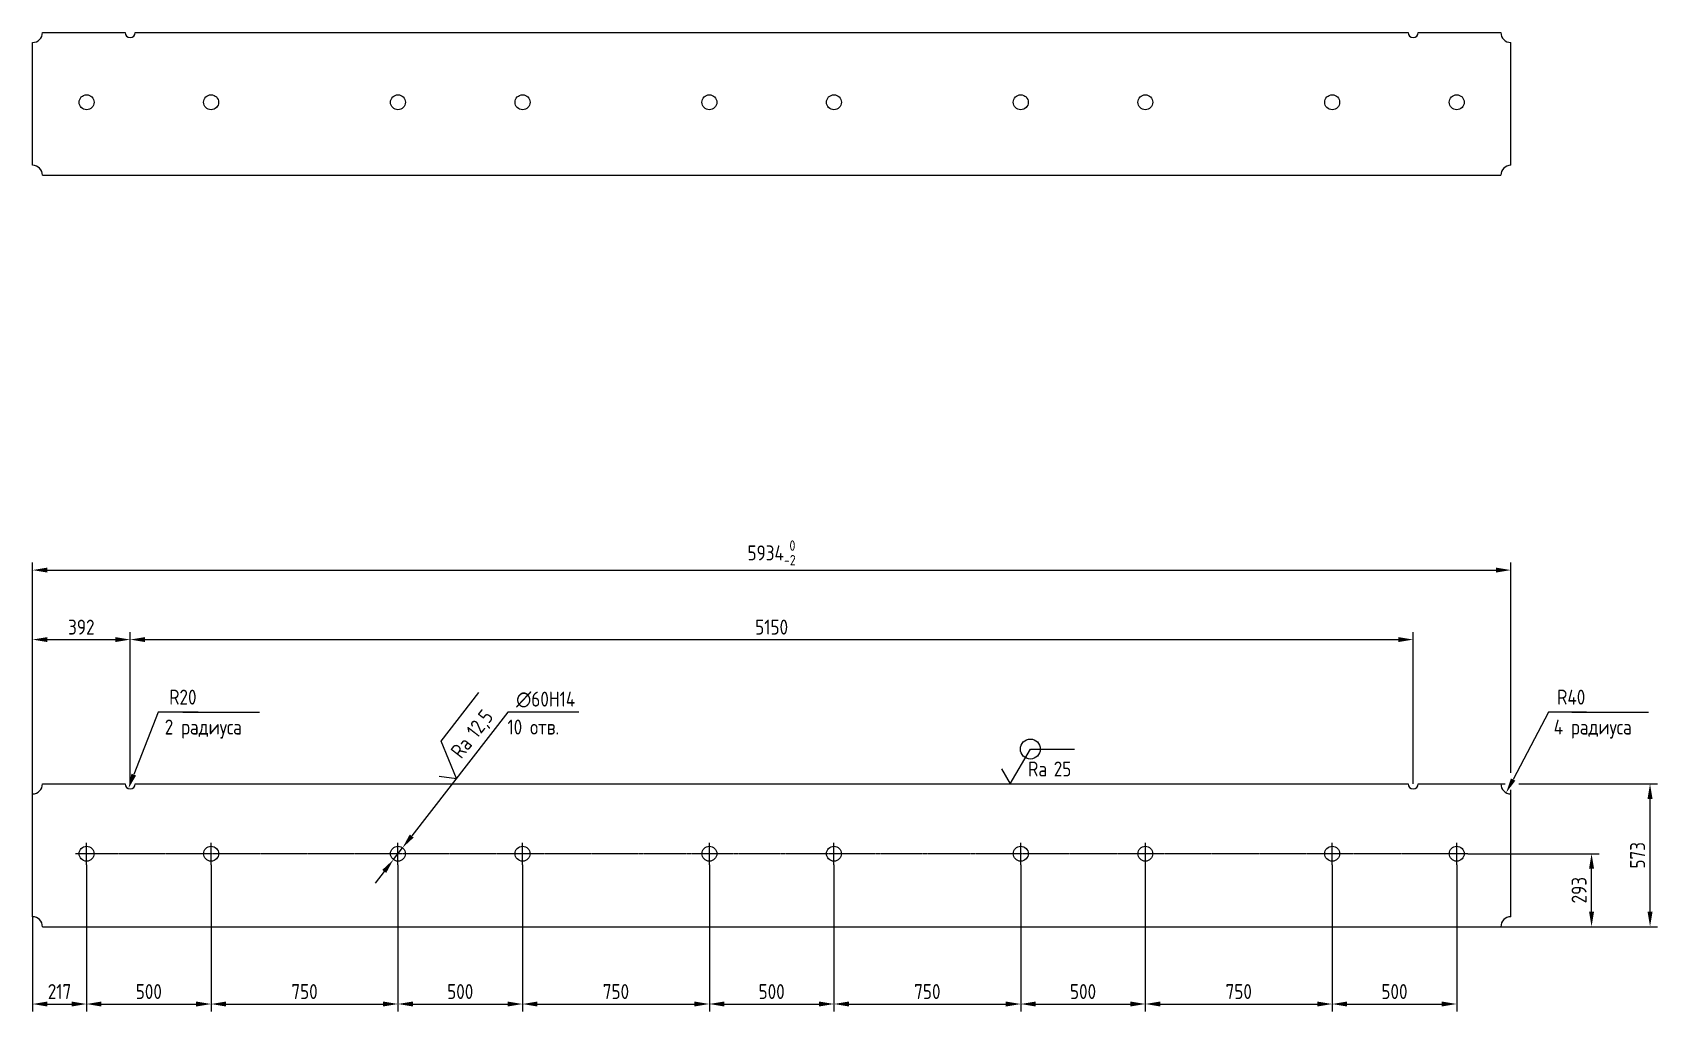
# Model space of a CAD drawing. Header units: millimetres. Extents: x 16831 to 23353, y -463 to 3466.
import ezdxf

# ---------------------------------------------------------------- set-up
doc = ezdxf.new("R2010")
doc.units = ezdxf.units.MM
doc.header["$LTSCALE"] = 5
doc.linetypes.add('CENTER', pattern=[2, 1.25, -0.25, 0.25, -0.25])
for name, color, linetype in [('CEN', 5, 'CENTER'), ('Cont', 6, 'Continuous'), ('DIM', 7, 'Continuous'), ('Text', 3, 'Continuous')]:
    doc.layers.add(name, color=color, linetype=linetype)
doc.styles.add('Style1', font='romans.shx', dxfattribs={"width": 0.8})
doc.dimstyles.new('DIA20', dxfattribs={"dimscale": 20, "dimtxt": 3, "dimasz": 3, "dimexe": 0.18, "dimexo": 0.0625, "dimgap": 1, "dimtad": 1, "dimtih": 1, "dimtoh": 1, "dimdec": 0, "dimdsep": 46, "dimtxsty": 'Style1', "dimcen": 0, "dimclrt": 3, "dimadec": 0, "dimazin": 0, "dimtfac": 1, "dimtdec": 0, "dimtmove": 0, "dimatfit": 3, "dimfxl": 1, "dimtolj": 1, "dimarcsym": 0})
doc.dimstyles.new('LIN20', dxfattribs={"dimscale": 20, "dimtxt": 3, "dimasz": 3, "dimexe": 1.5, "dimexo": 0, "dimgap": 1, "dimtad": 1, "dimdec": 4, "dimrnd": 1, "dimdsep": 46, "dimtxsty": 'Style1', "dimcen": 0, "dimclrt": 3, "dimadec": 0, "dimazin": 0, "dimtfac": 0.666667, "dimtdec": 4, "dimtmove": 0, "dimatfit": 3, "dimfxl": 1, "dimtolj": 1, "dimtzin": 0, "dimarcsym": 0})
doc.dimstyles.new('Rad20', dxfattribs={"dimscale": 20, "dimtxt": 3, "dimasz": 3, "dimexe": 1.25, "dimexo": 0, "dimgap": 1.5, "dimtad": 1, "dimtoh": 1, "dimtxsty": 'Style1', "dimcen": 2.5, "dimclrt": 3, "dimadec": 0, "dimazin": 0, "dimtfac": 1, "dimtmove": 0, "dimatfit": 3, "dimfxl": 1, "dimarcsym": 0})

# ---------------------------------------------------------------- blocks, each defined once
blk = doc.blocks.new('*D9')
at = {"layer": 'Defpoints', "color": 0, "transparency": 16777216}
for p in [(22592.6, 169.9), (23088.7, 169.9), (22724.6, -123.1)]:
    blk.add_point(p, dxfattribs=at)
at = {"layer": 'DIM', "color": 0, "lineweight": -2, "transparency": 16777216}
for p, q in [((22592.6, 169.9), (23118.7, 169.9)), ((23088.7, -63.1), (23088.7, 109.9)), ((22724.6, -123.1), (23118.7, -123.1))]:
    blk.add_line(p, q, dxfattribs=at)
at = {"layer": 'DIM', "color": 0, "transparency": 16777216}
for points in [[(23078.7, 109.9), (23098.7, 109.9), (23088.7, 169.9)], [(23078.7, -63.1), (23098.7, -63.1), (23088.7, -123.1)]]:
    blk.add_solid(points, dxfattribs=at)
at = {"layer": 'DIM', "color": 3, "transparency": 16777216, "insert": (23038.7, 23.4), "char_height": 60, "attachment_point": 5, "rotation": 90, "style": 'Style1'}
blk.add_mtext('\\A1;293', dxfattribs=at)
blk = doc.blocks.new('*D10')
at = {"layer": 'Defpoints', "color": 0, "transparency": 16777216}
for p in [(22796.4, 449.9), (23323.5, 449.9), (22724.6, -123.1)]:
    blk.add_point(p, dxfattribs=at)
at = {"layer": 'DIM', "color": 0, "lineweight": -2, "transparency": 16777216}
for p, q in [((22796.4, 449.9), (23353.5, 449.9)), ((23323.5, -63.1), (23323.5, 389.9)), ((22724.6, -123.1), (23353.5, -123.1))]:
    blk.add_line(p, q, dxfattribs=at)
at = {"layer": 'DIM', "color": 0, "transparency": 16777216}
for points in [[(23313.5, 389.9), (23333.5, 389.9), (23323.5, 449.9)], [(23313.5, -63.1), (23333.5, -63.1), (23323.5, -123.1)]]:
    blk.add_solid(points, dxfattribs=at)
at = {"layer": 'DIM', "color": 3, "transparency": 16777216, "insert": (23273.5, 163.4), "char_height": 60, "attachment_point": 5, "rotation": 90, "style": 'Style1'}
blk.add_mtext('\\A1;573', dxfattribs=at)
blk = doc.blocks.new('*D11')
at = {"layer": 'Defpoints', "color": 0, "transparency": 16777216}
for p in [(17222.6, 1029.2), (16830.6, 409.9), (17222.6, 449.9)]:
    blk.add_point(p, dxfattribs=at)
at = {"layer": 'DIM', "color": 0, "lineweight": -2, "transparency": 16777216}
for p, q in [((16830.6, 409.9), (16830.6, 1059.2)), ((17222.6, 449.9), (17222.6, 1059.2)), ((16890.6, 1029.2), (17162.6, 1029.2))]:
    blk.add_line(p, q, dxfattribs=at)
at = {"layer": 'DIM', "color": 0, "transparency": 16777216}
for points in [[(16890.6, 1039.2), (16890.6, 1019.2), (16830.6, 1029.2)], [(17162.6, 1039.2), (17162.6, 1019.2), (17222.6, 1029.2)]]:
    blk.add_solid(points, dxfattribs=at)
at = {"layer": 'DIM', "color": 3, "transparency": 16777216, "insert": (17026.6, 1079.2), "char_height": 60, "attachment_point": 5, "style": 'Style1'}
blk.add_mtext('\\A1;392', dxfattribs=at)
blk = doc.blocks.new('*D12')
at = {"layer": 'Defpoints', "color": 0, "transparency": 16777216}
for p in [(22372.6, 1029.2), (17222.6, 449.9), (22372.6, 449.9)]:
    blk.add_point(p, dxfattribs=at)
at = {"layer": 'DIM', "color": 0, "lineweight": -2, "transparency": 16777216}
for p, q in [((17222.6, 449.9), (17222.6, 1059.2)), ((22372.6, 449.9), (22372.6, 1059.2)), ((17282.6, 1029.2), (22312.6, 1029.2))]:
    blk.add_line(p, q, dxfattribs=at)
at = {"layer": 'DIM', "color": 0, "transparency": 16777216}
for points in [[(17282.6, 1039.2), (17282.6, 1019.2), (17222.6, 1029.2)], [(22312.6, 1039.2), (22312.6, 1019.2), (22372.6, 1029.2)]]:
    blk.add_solid(points, dxfattribs=at)
at = {"layer": 'DIM', "color": 3, "transparency": 16777216, "insert": (19797.6, 1079.2), "char_height": 60, "attachment_point": 5, "style": 'Style1'}
blk.add_mtext('\\A1;5150', dxfattribs=at)
blk = doc.blocks.new('*D13')
at = {"layer": 'Defpoints', "color": 0, "transparency": 16777216}
for p in [(22764.6, 1308), (22764.6, 493.8), (16830.6, 409.9)]:
    blk.add_point(p, dxfattribs=at)
at = {"layer": 'DIM', "color": 0, "lineweight": -2, "transparency": 16777216}
for p, q in [((16830.6, 409.9), (16830.6, 1338)), ((16890.6, 1308), (22704.6, 1308)), ((22764.6, 493.8), (22764.6, 1338))]:
    blk.add_line(p, q, dxfattribs=at)
at = {"layer": 'DIM', "color": 0, "transparency": 16777216}
for points in [[(16890.6, 1318), (16890.6, 1298), (16830.6, 1308)], [(22704.6, 1318), (22704.6, 1298), (22764.6, 1308)]]:
    blk.add_solid(points, dxfattribs=at)
at = {"layer": 'DIM', "color": 3, "transparency": 16777216, "insert": (19797.6, 1377), "char_height": 60, "attachment_point": 5, "style": 'Style1'}
blk.add_mtext('\\A1;\\A1;5934{\\H0.7x;\\S 0^-2;}', dxfattribs=at)
blk = doc.blocks.new('A$C6CF913E7')
at = {"layer": 'Text'}
blk.add_circle((0, 0), 2, dxfattribs=at)
blk = doc.blocks.new('sherISO_07')
at = {"layer": 'Text'}
blk.add_line((4.04, 7), (12.93, 7), dxfattribs=at)
blk.add_lwpolyline([(-1.73, 3), (0, 0), (4.04, 7)], dxfattribs=at)
blk.add_blockref('A$C6CF913E7', (4.04, 7))
at = {"layer": 'Text', "style": 'Style1', "width": 0.8}
blk.add_text('Ra', height=3, dxfattribs=at).set_placement((3.58, 1.5))
blk.add_attdef('25', (8.73, 1.5), '', height=3, dxfattribs=at)
blk = doc.blocks.new('*D14')
at = {"layer": 'Defpoints', "color": 0, "transparency": 16777216}
for p in [(17047.6, 124.9), (16830.6, -83.1), (17047.6, -433.4)]:
    blk.add_point(p, dxfattribs=at)
at = {"layer": 'DIM', "color": 0, "lineweight": -2, "transparency": 16777216}
for p, q in [((17047.6, 124.9), (17047.6, -463.4)), ((16830.6, -83.1), (16830.6, -463.4)), ((16890.6, -433.4), (16987.6, -433.4))]:
    blk.add_line(p, q, dxfattribs=at)
at = {"layer": 'DIM', "color": 0, "transparency": 16777216}
for points in [[(16890.6, -423.4), (16890.6, -443.4), (16830.6, -433.4)], [(16987.6, -423.4), (16987.6, -443.4), (17047.6, -433.4)]]:
    blk.add_solid(points, dxfattribs=at)
at = {"layer": 'DIM', "color": 3, "transparency": 16777216, "insert": (16939.1, -383.4), "char_height": 60, "attachment_point": 5, "style": 'Style1'}
blk.add_mtext('\\A1;217', dxfattribs=at)
blk = doc.blocks.new('*D15')
at = {"layer": 'Defpoints', "color": 0, "transparency": 16777216}
for p in [(17047.6, 124.9), (17547.6, 124.9), (17547.6, -433.4)]:
    blk.add_point(p, dxfattribs=at)
at = {"layer": 'DIM', "color": 0, "lineweight": -2, "transparency": 16777216}
for p, q in [((17047.6, 124.9), (17047.6, -463.4)), ((17547.6, 124.9), (17547.6, -463.4)), ((17107.6, -433.4), (17487.6, -433.4))]:
    blk.add_line(p, q, dxfattribs=at)
at = {"layer": 'DIM', "color": 0, "transparency": 16777216}
for points in [[(17107.6, -423.4), (17107.6, -443.4), (17047.6, -433.4)], [(17487.6, -423.4), (17487.6, -443.4), (17547.6, -433.4)]]:
    blk.add_solid(points, dxfattribs=at)
at = {"layer": 'DIM', "color": 3, "transparency": 16777216, "insert": (17297.6, -383.4), "char_height": 60, "attachment_point": 5, "style": 'Style1'}
blk.add_mtext('\\A1;500', dxfattribs=at)
blk = doc.blocks.new('*D16')
at = {"layer": 'Defpoints', "color": 0, "transparency": 16777216}
for p in [(17547.6, 124.9), (18297.6, 124.9), (18297.6, -433.4)]:
    blk.add_point(p, dxfattribs=at)
at = {"layer": 'DIM', "color": 0, "lineweight": -2, "transparency": 16777216}
for p, q in [((17547.6, 124.9), (17547.6, -463.4)), ((18297.6, 124.9), (18297.6, -463.4)), ((17607.6, -433.4), (18237.6, -433.4))]:
    blk.add_line(p, q, dxfattribs=at)
at = {"layer": 'DIM', "color": 0, "transparency": 16777216}
for points in [[(17607.6, -423.4), (17607.6, -443.4), (17547.6, -433.4)], [(18237.6, -423.4), (18237.6, -443.4), (18297.6, -433.4)]]:
    blk.add_solid(points, dxfattribs=at)
at = {"layer": 'DIM', "color": 3, "transparency": 16777216, "insert": (17922.6, -383.4), "char_height": 60, "attachment_point": 5, "style": 'Style1'}
blk.add_mtext('\\A1;750', dxfattribs=at)
blk = doc.blocks.new('*D17')
at = {"layer": 'Defpoints', "color": 0, "transparency": 16777216}
for p in [(18297.6, 124.9), (18797.6, 124.9), (18797.6, -433.4)]:
    blk.add_point(p, dxfattribs=at)
at = {"layer": 'DIM', "color": 0, "lineweight": -2, "transparency": 16777216}
for p, q in [((18297.6, 124.9), (18297.6, -463.4)), ((18797.6, 124.9), (18797.6, -463.4)), ((18357.6, -433.4), (18737.6, -433.4))]:
    blk.add_line(p, q, dxfattribs=at)
at = {"layer": 'DIM', "color": 0, "transparency": 16777216}
for points in [[(18357.6, -423.4), (18357.6, -443.4), (18297.6, -433.4)], [(18737.6, -423.4), (18737.6, -443.4), (18797.6, -433.4)]]:
    blk.add_solid(points, dxfattribs=at)
at = {"layer": 'DIM', "color": 3, "transparency": 16777216, "insert": (18547.6, -383.4), "char_height": 60, "attachment_point": 5, "style": 'Style1'}
blk.add_mtext('\\A1;500', dxfattribs=at)
blk = doc.blocks.new('*D18')
at = {"layer": 'Defpoints', "color": 0, "transparency": 16777216}
for p in [(18797.6, 124.9), (19547.6, 124.9), (19547.6, -433.4)]:
    blk.add_point(p, dxfattribs=at)
at = {"layer": 'DIM', "color": 0, "lineweight": -2, "transparency": 16777216}
for p, q in [((18797.6, 124.9), (18797.6, -463.4)), ((19547.6, 124.9), (19547.6, -463.4)), ((18857.6, -433.4), (19487.6, -433.4))]:
    blk.add_line(p, q, dxfattribs=at)
at = {"layer": 'DIM', "color": 0, "transparency": 16777216}
for points in [[(18857.6, -423.4), (18857.6, -443.4), (18797.6, -433.4)], [(19487.6, -423.4), (19487.6, -443.4), (19547.6, -433.4)]]:
    blk.add_solid(points, dxfattribs=at)
at = {"layer": 'DIM', "color": 3, "transparency": 16777216, "insert": (19172.6, -383.4), "char_height": 60, "attachment_point": 5, "style": 'Style1'}
blk.add_mtext('\\A1;750', dxfattribs=at)
blk = doc.blocks.new('*D19')
at = {"layer": 'Defpoints', "color": 0, "transparency": 16777216}
for p in [(19547.6, 124.9), (20047.6, 124.9), (20047.6, -433.4)]:
    blk.add_point(p, dxfattribs=at)
at = {"layer": 'DIM', "color": 0, "lineweight": -2, "transparency": 16777216}
for p, q in [((19547.6, 124.9), (19547.6, -463.4)), ((20047.6, 124.9), (20047.6, -463.4)), ((19607.6, -433.4), (19987.6, -433.4))]:
    blk.add_line(p, q, dxfattribs=at)
at = {"layer": 'DIM', "color": 0, "transparency": 16777216}
for points in [[(19607.6, -423.4), (19607.6, -443.4), (19547.6, -433.4)], [(19987.6, -423.4), (19987.6, -443.4), (20047.6, -433.4)]]:
    blk.add_solid(points, dxfattribs=at)
at = {"layer": 'DIM', "color": 3, "transparency": 16777216, "insert": (19797.6, -383.4), "char_height": 60, "attachment_point": 5, "style": 'Style1'}
blk.add_mtext('\\A1;500', dxfattribs=at)
blk = doc.blocks.new('*D20')
at = {"layer": 'Defpoints', "color": 0, "transparency": 16777216}
for p in [(20047.6, 124.9), (20797.6, 124.9), (20797.6, -433.4)]:
    blk.add_point(p, dxfattribs=at)
at = {"layer": 'DIM', "color": 0, "lineweight": -2, "transparency": 16777216}
for p, q in [((20047.6, 124.9), (20047.6, -463.4)), ((20797.6, 124.9), (20797.6, -463.4)), ((20107.6, -433.4), (20737.6, -433.4))]:
    blk.add_line(p, q, dxfattribs=at)
at = {"layer": 'DIM', "color": 0, "transparency": 16777216}
for points in [[(20107.6, -423.4), (20107.6, -443.4), (20047.6, -433.4)], [(20737.6, -423.4), (20737.6, -443.4), (20797.6, -433.4)]]:
    blk.add_solid(points, dxfattribs=at)
at = {"layer": 'DIM', "color": 3, "transparency": 16777216, "insert": (20422.6, -383.4), "char_height": 60, "attachment_point": 5, "style": 'Style1'}
blk.add_mtext('\\A1;750', dxfattribs=at)
blk = doc.blocks.new('*D21')
at = {"layer": 'Defpoints', "color": 0, "transparency": 16777216}
for p in [(20797.6, 124.9), (21297.6, 124.9), (21297.6, -433.4)]:
    blk.add_point(p, dxfattribs=at)
at = {"layer": 'DIM', "color": 0, "lineweight": -2, "transparency": 16777216}
for p, q in [((20797.6, 124.9), (20797.6, -463.4)), ((21297.6, 124.9), (21297.6, -463.4)), ((20857.6, -433.4), (21237.6, -433.4))]:
    blk.add_line(p, q, dxfattribs=at)
at = {"layer": 'DIM', "color": 0, "transparency": 16777216}
for points in [[(20857.6, -423.4), (20857.6, -443.4), (20797.6, -433.4)], [(21237.6, -423.4), (21237.6, -443.4), (21297.6, -433.4)]]:
    blk.add_solid(points, dxfattribs=at)
at = {"layer": 'DIM', "color": 3, "transparency": 16777216, "insert": (21047.6, -383.4), "char_height": 60, "attachment_point": 5, "style": 'Style1'}
blk.add_mtext('\\A1;500', dxfattribs=at)
blk = doc.blocks.new('*D22')
at = {"layer": 'Defpoints', "color": 0, "transparency": 16777216}
for p in [(21297.6, 124.9), (22047.6, 124.9), (22047.6, -433.4)]:
    blk.add_point(p, dxfattribs=at)
at = {"layer": 'DIM', "color": 0, "lineweight": -2, "transparency": 16777216}
for p, q in [((21297.6, 124.9), (21297.6, -463.4)), ((22047.6, 124.9), (22047.6, -463.4)), ((21357.6, -433.4), (21987.6, -433.4))]:
    blk.add_line(p, q, dxfattribs=at)
at = {"layer": 'DIM', "color": 0, "transparency": 16777216}
for points in [[(21357.6, -423.4), (21357.6, -443.4), (21297.6, -433.4)], [(21987.6, -423.4), (21987.6, -443.4), (22047.6, -433.4)]]:
    blk.add_solid(points, dxfattribs=at)
at = {"layer": 'DIM', "color": 3, "transparency": 16777216, "insert": (21672.6, -383.4), "char_height": 60, "attachment_point": 5, "style": 'Style1'}
blk.add_mtext('\\A1;750', dxfattribs=at)
blk = doc.blocks.new('*D23')
at = {"layer": 'Defpoints', "color": 0, "transparency": 16777216}
for p in [(22047.6, 124.9), (22547.6, 124.9), (22547.6, -433.4)]:
    blk.add_point(p, dxfattribs=at)
at = {"layer": 'DIM', "color": 0, "lineweight": -2, "transparency": 16777216}
for p, q in [((22047.6, 124.9), (22047.6, -463.4)), ((22547.6, 124.9), (22547.6, -463.4)), ((22107.6, -433.4), (22487.6, -433.4))]:
    blk.add_line(p, q, dxfattribs=at)
at = {"layer": 'DIM', "color": 0, "transparency": 16777216}
for points in [[(22107.6, -423.4), (22107.6, -443.4), (22047.6, -433.4)], [(22487.6, -423.4), (22487.6, -443.4), (22547.6, -433.4)]]:
    blk.add_solid(points, dxfattribs=at)
at = {"layer": 'DIM', "color": 3, "transparency": 16777216, "insert": (22297.6, -383.4), "char_height": 60, "attachment_point": 5, "style": 'Style1'}
blk.add_mtext('\\A1;500', dxfattribs=at)
blk = doc.blocks.new('*D24')
at = {"layer": 'Defpoints', "color": 0, "transparency": 16777216}
for p in [(18279.3, 146.2), (18316, 193.6)]:
    blk.add_point(p, dxfattribs=at)
at = {"layer": 'DIM', "color": 0, "lineweight": -2, "transparency": 16777216}
for p, q in [((18738, 738.2), (18352.8, 241)), ((19023.1, 738.2), (18738, 738.2)), ((18279.3, 146.2), (18316, 193.6)), ((18242.5, 98.7), (18205.8, 51.3))]:
    blk.add_line(p, q, dxfattribs=at)
at = {"layer": 'DIM', "color": 0, "transparency": 16777216}
for points in [[(18344.9, 247.1), (18360.7, 234.9), (18316, 193.6)], [(18234.6, 104.8), (18250.4, 92.6), (18279.3, 146.2)]]:
    blk.add_solid(points, dxfattribs=at)
at = {"layer": 'DIM', "color": 3, "transparency": 16777216, "insert": (18890.6, 788.2), "char_height": 60, "attachment_point": 5, "style": 'Style1'}
blk.add_mtext('\\A1;∅60H14', dxfattribs=at)
blk = doc.blocks.new('sherISO_01')
at = {"layer": 'Text'}
blk.add_line((4.04, 7), (16.36, 7), dxfattribs=at)
blk.add_lwpolyline([(-1.73, 3), (0, 0), (4.04, 7)], dxfattribs=at)
at = {"layer": 'Text', "style": 'Style1', "width": 0.8}
blk.add_text('Ra', height=3, dxfattribs=at).set_placement((3.58, 1.5))
blk.add_attdef('12,5', (8.73, 1.5), '', height=3, dxfattribs=at)
blk = doc.blocks.new('*D27')
at = {"layer": 'Defpoints', "color": 0, "transparency": 16777216}
for p in [(17215.4, 431.2), (17222.6, 449.9)]:
    blk.add_point(p, dxfattribs=at)
at = {"layer": 'DIM', "color": 0, "linetype": 'ByBlock', "lineweight": -2, "transparency": 16777216}
for p, q in [((17335.6, 738.2), (17237.2, 487.1)), ((17495.9, 738.2), (17335.6, 738.2))]:
    blk.add_line(p, q, dxfattribs=at)
at = {"layer": 'DIM', "color": 0, "transparency": 16777216}
blk.add_solid([(17227.9, 490.8), (17246.5, 483.5), (17215.4, 431.2)], dxfattribs=at)
at = {"layer": 'DIM', "color": 3, "transparency": 16777216, "insert": (17434.2, 798.2), "char_height": 60, "attachment_point": 5, "style": 'Style1'}
blk.add_mtext('R20', dxfattribs=at)
blk = doc.blocks.new('*D28')
at = {"layer": 'Defpoints', "color": 0, "transparency": 16777216}
for p in [(22746.1, 414.4), (22764.6, 449.9)]:
    blk.add_point(p, dxfattribs=at)
at = {"layer": 'DIM', "color": 0, "linetype": 'ByBlock', "lineweight": -2, "transparency": 16777216}
for p, q in [((22915.4, 738.2), (22773.9, 467.6)), ((23068.8, 738.2), (22915.4, 738.2))]:
    blk.add_line(p, q, dxfattribs=at)
at = {"layer": 'DIM', "color": 0, "transparency": 16777216}
blk.add_solid([(22765, 472.2), (22782.8, 463), (22746.1, 414.4)], dxfattribs=at)
at = {"layer": 'DIM', "color": 3, "transparency": 16777216, "insert": (23007.1, 798.2), "char_height": 60, "attachment_point": 5, "style": 'Style1'}
blk.add_mtext('R40', dxfattribs=at)

msp = doc.modelspace()

# ---------------------------------------------------------------- linework, layer by layer
at = {"layer": 'CEN'}
for p, q in [((17047.64614, 124.86703), (17047.64614, 214.86703)), ((17547.64614, 124.86703), (17547.64614, 214.86703)), ((18297.64614, 124.86703), (18297.64614, 214.86703)), ((18797.64614, 124.86703), (18797.64614, 214.86703)), ((19547.64614, 124.86703), (19547.64614, 214.86703)), ((20047.64614, 124.86703), (20047.64614, 214.86703)), ((20797.64614, 124.86703), (20797.64614, 214.86703)), ((21297.64614, 124.86703), (21297.64614, 214.86703)), ((22047.64614, 124.86703), (22047.64614, 214.86703)), ((22547.64614, 124.86703), (22547.64614, 214.86703)), ((22592.64614, 169.86703), (17002.64614, 169.86703))]:
    msp.add_line(p, q, dxfattribs=at)
at = {"layer": 'Cont'}
for p, q in [((16870.64614, 3465.50967), (17202.64614, 3465.50967)), ((17242.64614, 3465.50967), (22352.64614, 3465.50967)), ((22392.64614, 3465.50967), (22724.64614, 3465.50967)), ((16830.64614, 2932.50967), (16830.64614, 3425.50967)), ((22764.64614, 2932.50967), (22764.64614, 3425.50967)), ((16870.64614, 2892.50967), (22724.64614, 2892.50967)), ((16830.64614, -83.13297), (16830.64614, 409.86703)), ((16870.64614, 449.86703), (17202.64614, 449.86703)), ((17242.64614, 449.86703), (22352.64614, 449.86703)), ((22392.64614, 449.86703), (22724.64614, 449.86703)), ((22764.64614, -83.13297), (22764.64614, 409.86703)), ((16870.64614, -123.13297), (22724.64614, -123.13297))]:
    msp.add_line(p, q, dxfattribs=at)
for centre in [(17047.64614, 3185.50967), (17547.64614, 3185.50967), (18297.64614, 3185.50967), (18797.64614, 3185.50967), (19547.64614, 3185.50967), (20047.64614, 3185.50967), (20797.64614, 3185.50967), (21297.64614, 3185.50967), (22047.64614, 3185.50967), (22547.64614, 3185.50967), (17047.64614, 169.86703), (17547.64614, 169.86703), (18297.64614, 169.86703), (18797.64614, 169.86703), (19547.64614, 169.86703), (20047.64614, 169.86703), (20797.64614, 169.86703), (21297.64614, 169.86703), (22047.64614, 169.86703), (22547.64614, 169.86703)]:
    msp.add_circle(centre, 30, dxfattribs=at)
for centre, radius, start, end in [((16830.64614, 3465.50967), 40, 270, 360), ((17222.64614, 3465.50967), 20, 180, 0), ((22372.64614, 3465.50967), 20, 180, 360), ((22764.64614, 3465.50967), 40, 180, 270), ((16830.64614, 2892.50967), 40, 360, 90), ((22764.64614, 2892.50967), 40, 90, 180), ((16830.64614, 449.86703), 40, 270, 360), ((17222.64614, 449.86703), 20, 180, 0), ((22372.64614, 449.86703), 20, 180, 360), ((22764.64614, 449.86703), 40, 180, 270), ((16830.64614, -123.13297), 40, 360, 90), ((22764.64614, -123.13297), 40, 90, 180)]:
    msp.add_arc(centre, radius, start, end, dxfattribs=at)
at = {"layer": 'DIM'}
for p, q in [((17434.54821, 738.18752), (17741.99884, 738.18752)), ((23009.92061, 738.18752), (23317.37124, 738.18752)), ((22724.64614, 449.86703), (22742.10808, 449.86703)), ((22764.64614, 409.86703), (22764.64614, 426.5765))]:
    msp.add_line(p, q, dxfattribs=at)

# ---------------------------------------------------------------- block references
at = {"layer": 'DIM', "xscale": 20, "yscale": 20, "zscale": 20, "rotation": 52.23320395536953}
msp.add_blockref('sherISO_01', (18532.02319, 472.23591), dxfattribs=at).add_auto_attribs({'12,5': '12,5'})
at = {"layer": 'DIM', "xscale": 20, "yscale": 20, "zscale": 20}
msp.add_blockref('sherISO_07', (20755.32772, 449.86703), dxfattribs=at).add_auto_attribs({'25': '25'})

# ---------------------------------------------------------------- texts
at = {"layer": 'DIM', "color": 3, "style": 'Style1', "width": 0.8}
for s, p in [('2 радиуса', (17361.47779, 648.18752)), ('10 отв.', (18737.04984, 648.18752)), ('4 радиуса', (22936.85019, 648.18752))]:
    msp.add_text(s, height=60, dxfattribs=at).set_placement(p)

# ---------------------------------------------------------------- dimensions: what is measured, and where the dimension line sits
at = {"layer": 'DIM'}
dim = msp.add_linear_dim(base=(22764.64614, 1308.02601), p1=(16830.64614, 409.86703), p2=(22764.64614, 493.81586), text='\\A1;<>{\\H0.7x;\\S 0^-2;}', dimstyle='LIN20', dxfattribs=at)
dim.commit()
dim.dimension.update_dxf_attribs({"geometry": '*D13', "text_midpoint": (19797.64614, 1377.02601)})
for base, p1, p2, picture, middle in [((17222.64614, 1029.20754), (16830.64614, 409.86703), (17222.64614, 449.86703), '*D11', (17026.64614, 1079.20754)), ((22372.64614, 1029.20754), (17222.64614, 449.86703), (22372.64614, 449.86703), '*D12', (19797.64614, 1079.20754)), ((17047.64614, -433.41447), (16830.64614, -83.13297), (17047.64614, 124.86703), '*D14', (16939.14614, -383.41447)), ((17547.64614, -433.41447), (17047.64614, 124.86703), (17547.64614, 124.86703), '*D15', (17297.64614, -383.41447)), ((18297.64614, -433.41447), (17547.64614, 124.86703), (18297.64614, 124.86703), '*D16', (17922.64614, -383.41447)), ((18797.64614, -433.41447), (18297.64614, 124.86703), (18797.64614, 124.86703), '*D17', (18547.64614, -383.41447)), ((19547.64614, -433.41447), (18797.64614, 124.86703), (19547.64614, 124.86703), '*D18', (19172.64614, -383.41447)), ((20047.64614, -433.41447), (19547.64614, 124.86703), (20047.64614, 124.86703), '*D19', (19797.64614, -383.41447)), ((20797.64614, -433.41447), (20047.64614, 124.86703), (20797.64614, 124.86703), '*D20', (20422.64614, -383.41447)), ((21297.64614, -433.41447), (20797.64614, 124.86703), (21297.64614, 124.86703), '*D21', (21047.64614, -383.41447)), ((22047.64614, -433.41447), (21297.64614, 124.86703), (22047.64614, 124.86703), '*D22', (21672.64614, -383.41447)), ((22547.64614, -433.41447), (22047.64614, 124.86703), (22547.64614, 124.86703), '*D23', (22297.64614, -383.41447))]:
    dim = msp.add_linear_dim(base=base, p1=p1, p2=p2, dimstyle='LIN20', dxfattribs=at)
    dim.commit()
    dim.dimension.update_dxf_attribs({"geometry": picture, "text_midpoint": middle})
for center, mpoint, picture, middle in [((17222.64614, 449.86703), (17215.35256, 431.24437), '*D27', (17335.56705, 738.18752)), ((22764.64614, 449.86703), (22746.11595, 414.41803), '*D28', (22915.35937, 738.18752))]:
    dim = msp.add_radius_dim(center=center, mpoint=mpoint, dimstyle='Rad20', override={"dimtmove": 1, "dimarcsym": 1}, dxfattribs=at)
    dim.commit()
    dim.dimension.update_dxf_attribs({"geometry": picture, "text_midpoint": middle, "dimtype": 164})
dim = msp.add_diameter_dim_2p(p1=(18279.27145, 146.15267), p2=(18316.02083, 193.58139), text='<>H14', dimstyle='DIA20', dxfattribs=at)
dim.commit()
dim.dimension.update_dxf_attribs({"geometry": '*D24', "text_midpoint": (18890.57147, 738.18752), "dimtype": 163})
for base, p2, picture, middle in [((23323.46287, 449.86703), (22796.4461, 449.86703), '*D10', (23273.46287, 163.36703)), ((23088.74308, 169.86703), (22592.64614, 169.86703), '*D9', (23038.74308, 23.36703))]:
    dim = msp.add_linear_dim(base=base, p1=(22724.64614, -123.13297), p2=p2, angle=90, dimstyle='LIN20', dxfattribs=at)
    dim.commit()
    dim.dimension.update_dxf_attribs({"geometry": picture, "text_midpoint": middle})

doc.saveas('drawing.dxf')
